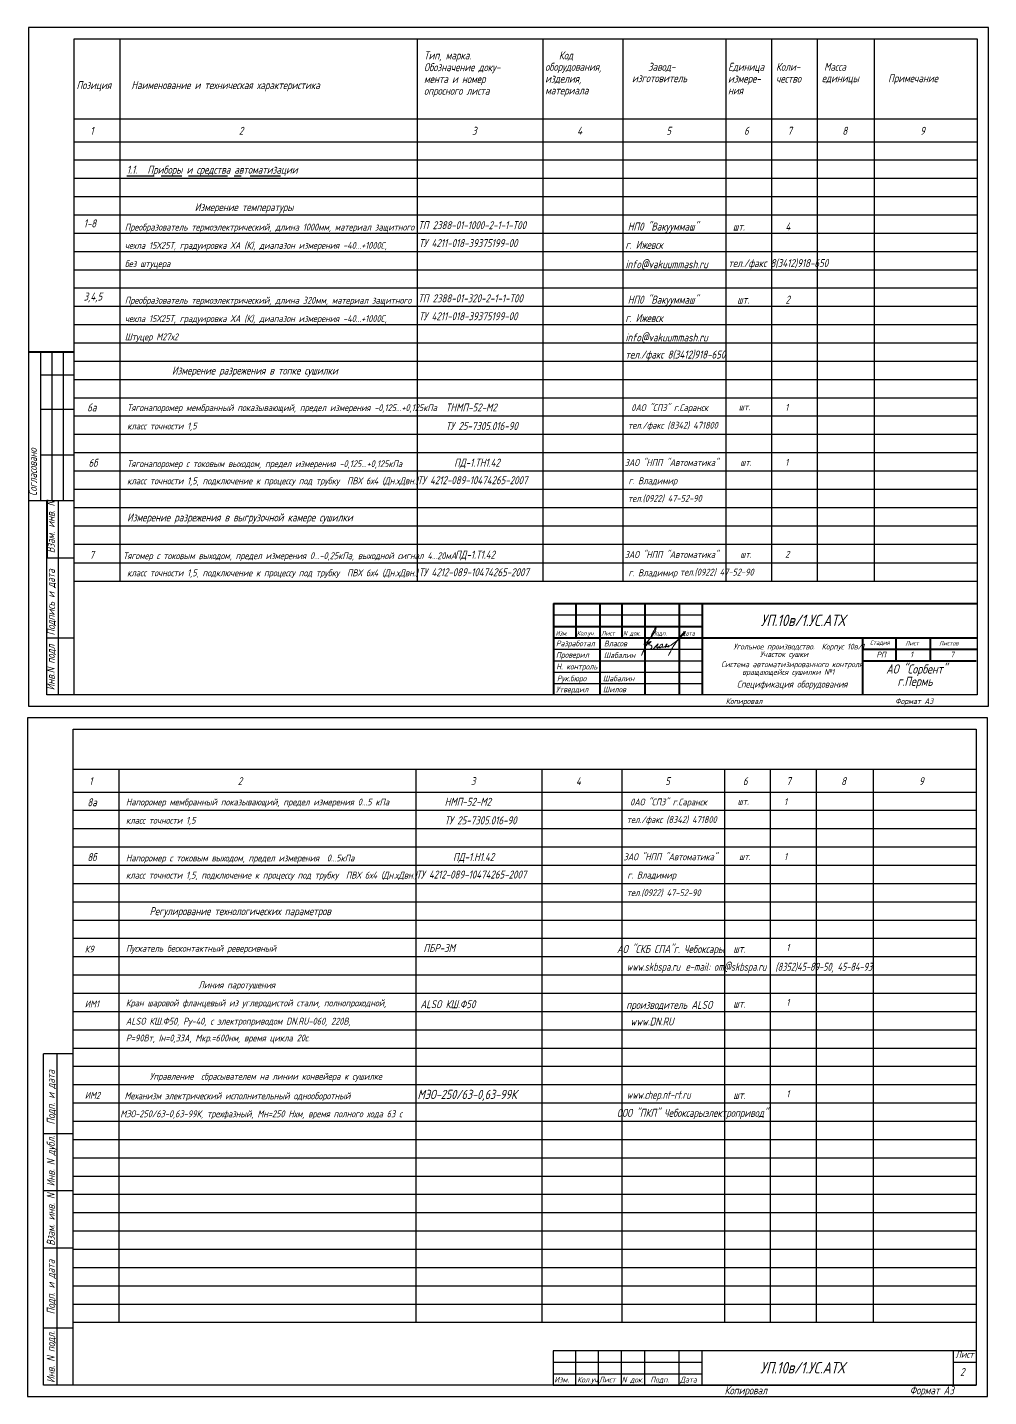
# Model space of a CAD drawing. Header units: millimetres. Extents: x 2 to 1308, y -4 to 926.
# Drawn here: x 2 to 422, y 324 to 924 of the extents above; entities that cross this region are included whole.
import ezdxf

# ---------------------------------------------------------------- set-up
doc = ezdxf.new("R2010")
doc.units = ezdxf.units.MM
doc.layers.add('MAIN', color=7, linetype='Continuous', lineweight=50)
doc.layers.add('Текст', color=7, linetype='Continuous', lineweight=50)
doc.layers.add('TEXT', color=250, linetype='Continuous')
doc.layers.add('проводка', color=184, linetype='Continuous')
doc.styles.add('GOST тип А', font='GOST_A.TTF', dxfattribs={"oblique": 15})
doc.styles.get("Standard").update_dxf_attribs({"font": 'GOST_A.TTF', "width": 0.8, "oblique": 15, "height": 3})
doc.styles.add('АСУТП', font='GOST_A.TTF', dxfattribs={"oblique": 15})
doc.styles.add('СТАНДАРТ', font='GOST_A.TTF', dxfattribs={"oblique": 15, "height": 3.5})

# ---------------------------------------------------------------- blocks, each defined once
blk = doc.blocks.new('Власов')
at = {"layer": 'проводка', "lineweight": 18}
for points in [[(-0.58, 2.47), (1.27, 4.07), (2.73, 5.82), (3.82, 7.33), (4.64, 9.02), (4.84, 10.28), (4.04, 8.93), (3.16, 7.2), (1.39, 3.86), (0.52, 2.26), (-1.55, -2.37), (-0.72, -0.35), (0.34, 1.8), (1.73, 3.31), (2.62, 3.78), (2.31, 3.3), (1.91, 2.96), (1.61, 2.44), (2.21, 2.21), (2.85, 1.83), (2.99, 1.4), (2.77, 0.75), (2.36, 0.49), (2.18, 0.43), (2.07, 0.4), (1.98, 0.4)], [(3.73, 0.66), (4.37, 1.39), (4.91, 2.01), (5.22, 2.29), (5.78, 2.66), (5.59, 2.28), (5.16, 1.05), (5.19, 0.9), (5.7, 1.1), (6.25, 1.38), (6.27, 1.2), (6.3, 1.02), (7.02, 1.21), (7.63, 2.13), (7.63, 2.52), (6.76, 2.22), (6.42, 1.7)]]:
    blk.add_spline(points, degree=3, dxfattribs=at)
for points, knots in [([(9.73, 1.6), (9.73, 1.6), (10.28, 1.61), (10.33, 1.73), (10.3, 1.95), (10.1, 1.88), (9.94, 1.44), (9.82, 1.2), (10.65, 1.75), (14.06, 4.01), (14.83, 4.98), (18.2, 8.2), (16.58, 7.61), (15.42, 5.89), (12.84, 2.54), (12.14, 1.35), (11.17, -0.37), (10.2, -2.51), (10.72, -1.41), (10.96, -1), (11.17, -0.6), (11.31, -0.38), (11.4, -0.29)], [5.202172, 5.202172, 5.202172, 5.202172, 5.207482, 5.981017, 6.074049, 6.477149, 7.534813, 8.416864, 10.873297, 16.080912, 19.105162, 21.731982, 23.469351, 25.755203, 29.311429, 34.513333, 38.416271, 38.862024, 39.053994, 43.961574, 49.897464, 51.239132, 51.239132, 51.239132, 51.239132]), ([(7.53, 1.66), (7.5, 1.54), (7.54, 1.28), (8.01, 1.24), (8.83, 1.57), (9.1, 2.08), (9.9, 2.69), (9.43, 2.64), (9.3, 2.52), (9.14, 2.21), (9.04, 1.25), (8.71, 1.13), (8.92, 1.39), (9.3, 1.54), (9.6, 1.6)], [0, 0, 0, 0, 0.614094, 1.118723, 1.807789, 3.045572, 4.744461, 5.191863, 5.576495, 6.389957, 8.441618, 9.345517, 10.182193, 10.758393, 10.758393, 10.758393, 10.758393])]:
    blk.add_open_spline(points, degree=3, knots=knots, dxfattribs=at)

msp = doc.modelspace()

# ---------------------------------------------------------------- linework, layer by layer
at = {"color": 7}
for p, q in [((422, 923.5), (2, 923.5)), ((2, 923.5), (2, 626.5)), ((422, 626.5), (422, 923.5)), ((22, 631.5), (22, 918.5)), ((22, 918.5), (417, 918.5)), ((22, 918.5), (42, 918.5)), ((42, 918.5), (42, 681.25)), ((172, 918.5), (172, 681.25)), ((227, 918.5), (227, 865.5)), ((262, 918.5), (262, 865.5)), ((307, 918.5), (307, 681.25)), ((327, 918.5), (327, 681.25)), ((347, 918.5), (347, 681.25)), ((372, 918.5), (372, 681.25)), ((417, 918.5), (417, 631.5)), ((47, 896.5), (47, 896.5)), ((22, 883.5), (417, 883.5)), ((22, 873.5), (417, 873.5)), ((22, 865.5), (417, 865.5)), ((227, 865.5), (227, 681.25)), ((262, 865.5), (262, 681.25)), ((22, 857.5), (417, 857.5)), ((45, 858.5), (57, 858.5)), ((60, 858.5), (69, 858.5)), ((72, 858.5), (89, 858.5)), ((92, 858.5), (95, 858.5)), ((99, 858.5), (112.27, 858.5)), ((22, 849.5), (417, 849.5)), ((22, 841.5), (417, 841.5)), ((22, 833.5), (417, 833.5)), ((22, 825.5), (417, 825.5)), ((22, 817.5), (417, 817.5)), ((22, 809.5), (417, 809.5)), ((22, 801.5), (417, 801.5)), ((22, 793.5), (417, 793.5)), ((22, 785.5), (417, 785.5)), ((22, 777.5), (417, 777.5)), ((22, 769.5), (417, 769.5)), ((22, 761.5), (417, 761.5)), ((22, 753.5), (417, 753.5)), ((22, 745.5), (417, 745.5)), ((22, 737.5), (417, 737.5)), ((22, 729.5), (417, 729.5)), ((22, 721.5), (417, 721.5)), ((22, 713.5), (417, 713.5)), ((22, 705.38), (417, 705.38)), ((22, 697.38), (417, 697.38)), ((22, 689.25), (417, 689.25)), ((22, 681.25), (417, 681.25)), ((417, 631.5), (22, 631.5)), ((2, 626.5), (422, 626.5)), ((421.5, 621.5), (1.5, 621.5)), ((1.5, 621.5), (1.5, 324.5)), ((421.5, 324.5), (421.5, 621.5)), ((21.5, 599), (416.5, 599)), ((41.5, 599), (41.5, 357)), ((171.5, 599), (171.5, 357)), ((226.5, 599), (226.5, 357)), ((261.5, 599), (261.5, 357)), ((306.5, 599), (306.5, 357)), ((326.5, 599), (326.5, 357)), ((346.5, 599), (346.5, 357)), ((371.5, 599), (371.5, 357)), ((21.5, 589), (416.5, 589)), ((21.5, 581), (416.5, 581)), ((21.5, 573), (416.5, 573)), ((21.5, 565), (416.5, 565)), ((21.5, 557), (416.5, 557)), ((21.5, 549), (416.5, 549)), ((21.5, 541), (416.5, 541)), ((21.5, 533), (416.5, 533)), ((21.5, 525), (416.5, 525)), ((21.5, 517), (416.5, 517)), ((21.5, 509), (416.5, 509)), ((21.5, 501), (416.5, 501)), ((21.5, 493), (416.5, 493)), ((21.5, 485), (416.5, 485)), ((21.5, 477), (416.5, 477)), ((21.5, 469), (416.5, 469)), ((21.5, 461), (416.5, 461)), ((21.5, 453), (416.5, 453)), ((21.5, 445), (416.5, 445)), ((21.5, 437), (416.5, 437)), ((21.5, 429), (416.5, 429)), ((21.5, 421), (416.5, 421)), ((21.5, 413), (416.5, 413)), ((21.5, 405), (416.5, 405)), ((21.5, 397), (416.5, 397)), ((21.5, 389), (416.5, 389)), ((21.5, 381), (416.5, 381)), ((21.5, 373), (416.5, 373)), ((21.5, 365), (416.5, 365)), ((21.5, 357), (416.5, 357)), ((231.5, 339.5), (296.5, 339.5)), ((231.5, 329.5), (416.5, 329.5)), ((1.5, 324.5), (421.5, 324.5))]:
    msp.add_line(p, q, dxfattribs=at)
at = {"lineweight": -3}
msp.add_line((2, 923.5), (2, 626.5), dxfattribs=at)
for p, q in [((422, 923.5), (2, 923.5)), ((422, 626.5), (422, 923.5)), ((2, 626.5), (422, 626.5))]:
    msp.add_line(p, q)
at = {"lineweight": 30}
for p, q in [((22, 631.5), (22, 918.5)), ((22, 918.5), (417, 918.5)), ((417, 918.5), (417, 631.5)), ((417, 631.5), (9.99, 631.5))]:
    msp.add_line(p, q, dxfattribs=at)
at = {"color": 0, "linetype": 'Continuous', "lineweight": 40}
for p, q in [((231.62, 671.45), (417, 671.45)), ((241.37, 671.45), (241.37, 656.45)), ((251.87, 671.45), (251.87, 631.45)), ((261.62, 671.45), (261.62, 656.45)), ((271.62, 671.45), (271.62, 631.45)), ((286.62, 671.45), (286.62, 631.45)), ((296.68, 671.45), (296.68, 631.35)), ((231.62, 661.45), (296.62, 661.45)), ((231.62, 656.45), (417, 656.45)), ((367, 646.45), (416.62, 646.45))]:
    msp.add_line(p, q, dxfattribs=at)
at = {"color": 0, "linetype": 'ByBlock', "lineweight": 40}
for p, q in [((231.62, 671.45), (231.62, 631.5)), ((367, 631.5), (367, 656.45)), ((381.62, 646.45), (381.62, 656.45)), ((396.62, 646.45), (396.62, 656.45)), ((367, 651.45), (417, 651.45))]:
    msp.add_line(p, q, dxfattribs=at)
at = {"color": 0, "linetype": 'Continuous'}
for p, q in [((231.62, 666.45), (296.62, 666.45)), ((231.62, 651.45), (296.62, 651.45)), ((231.62, 646.45), (296.62, 646.45)), ((231.62, 641.45), (296.62, 641.45)), ((231.62, 636.45), (296.62, 636.45))]:
    msp.add_line(p, q, dxfattribs=at)
at = {"color": 7, "lineweight": 30}
for p, q in [((21.5, 329.5), (21.5, 616.5)), ((21.5, 616.5), (416.5, 616.5)), ((416.5, 616.5), (416.5, 329.5)), ((21.5, 474.5), (8.5, 474.5)), ((8.5, 329.5), (8.5, 474.5)), ((14.5, 329.5), (14.5, 474.5)), ((21.5, 439.5), (8.5, 439.5)), ((21.5, 414.5), (8.5, 414.5)), ((21.5, 389.5), (8.5, 389.5)), ((21.5, 354.5), (8.5, 354.5)), ((231.5, 344.5), (231.5, 329.5)), ((416.5, 344.5), (231.5, 344.5)), ((241.25, 344.5), (241.25, 329.5)), ((251.25, 344.5), (251.25, 329.5)), ((261.25, 344.5), (261.25, 329.5)), ((271.5, 344.5), (271.5, 329.5)), ((286.5, 344.5), (286.5, 329.5)), ((296.5, 344.5), (296.5, 329.5)), ((406.5, 344.5), (406.5, 329.5)), ((406.5, 339.5), (416.5, 339.5)), ((21.5, 329.5), (8.5, 329.5)), ((416.5, 329.5), (21.5, 329.5)), ((231.5, 334.5), (296.5, 334.5))]:
    msp.add_line(p, q, dxfattribs=at)
at = {"layer": 'MAIN', "color": 7, "linetype": 'Continuous', "lineweight": 40}
for p, q in [((1.99, 781.5), (21.99, 781.5)), ((9.99, 716.48), (9.99, 691.48))]:
    msp.add_line(p, q, dxfattribs=at)
at = {"layer": 'MAIN', "color": 7, "linetype": 'Continuous', "lineweight": 30}
for p, q in [((7.18, 781.5), (7.18, 716.5)), ((12.18, 781.5), (12.18, 716.5)), ((17.18, 781.5), (17.18, 716.5)), ((7.18, 771.5), (21.99, 771.5)), ((7.18, 756.5), (21.99, 756.5)), ((7.18, 736.5), (21.99, 736.5)), ((1.99, 716.5), (21.99, 716.5)), ((14.99, 716.48), (14.99, 631.48)), ((9.99, 691.48), (21.99, 691.48)), ((9.99, 631.48), (9.99, 691.48)), ((9.99, 656.48), (21.99, 656.48))]:
    msp.add_line(p, q, dxfattribs=at)

# ---------------------------------------------------------------- block references
at = {"color": 0, "lineweight": 15}
msp.add_blockref('Власов', (271.73, 651.1, -10), dxfattribs=at)

# ---------------------------------------------------------------- texts
at = {"color": 7, "oblique": 15}
for s, height, style, p in [('Тип, марка.', 3.5, 'СТАНДАРТ', (175, 909.5)), ('Код', 3.5, 'СТАНДАРТ', (234, 909.5)), ('Обозначение доку-', 3.5, 'СТАНДАРТ', (175, 904.33)), ('оборудования,', 3.5, 'СТАНДАРТ', (228, 904.5)), ('Завод-', 3.5, 'СТАНДАРТ', (273, 904.5)), ('Единица', 3.5, 'СТАНДАРТ', (308, 904.5)), ('Коли-', 3.5, 'СТАНДАРТ', (329, 904.5)), ('Масса', 3.5, 'СТАНДАРТ', (350, 904.5)), ('Позиция', 3.5, 'СТАНДАРТ', (23, 896.5)), ('Наименование и техническая характеристика', 3.5, 'СТАНДАРТ', (47, 896.5)), ('мента и номер', 3.5, 'СТАНДАРТ', (175, 899.17)), ('изделия,', 3.5, 'СТАНДАРТ', (228, 899.33)), ('изготовитель', 3.5, 'СТАНДАРТ', (266, 899.5)), ('измере-', 3.5, 'СТАНДАРТ', (308, 899.33)), ('чество', 3.5, 'СТАНДАРТ', (329, 899.33)), ('единицы', 3.5, 'СТАНДАРТ', (349, 899.5)), ('Примечание', 3.5, 'СТАНДАРТ', (378, 899.5)), ('опросного листа', 3.5, 'СТАНДАРТ', (175, 894)), ('материала', 3.5, 'СТАНДАРТ', (228, 894.17)), ('ния', 3.5, 'СТАНДАРТ', (308, 894.17)), ('1', 3.5, 'СТАНДАРТ', (29, 876.5)), ('2', 3.5, 'СТАНДАРТ', (94, 876.5)), ('3', 3.5, 'СТАНДАРТ', (196, 876.5)), ('4', 3.5, 'СТАНДАРТ', (242, 876.5)), ('5', 3.5, 'СТАНДАРТ', (281, 876.5)), ('6', 3.5, 'СТАНДАРТ', (315, 876.5)), ('7', 3.5, 'СТАНДАРТ', (334, 876.5)), ('8', 3.5, 'СТАНДАРТ', (358, 876.5)), ('9', 3.5, 'СТАНДАРТ', (392, 876.5)), ('1.1.', 3.5, 'СТАНДАРТ', (45, 859.5)), ('Приборы и средства автоматизации', 3.5, 'СТАНДАРТ', (54, 859.5)), ('Измерение температуры ', 3.5, 'СТАНДАРТ', (74.71, 843.12)), ('1-8', 3.5, 'СТАНДАРТ', (26.12, 836)), ('ТП 2388-01-1000-2-1-1-Т00', 3.5, 'СТАНДАРТ', (172.47, 835.22)), ('НП0 "Вакууммаш"', 3.5, 'СТАНДАРТ', (264.12, 834.62)), ('Преобразователь термоэлектрический, длина 1000мм, материал защитного', 3, 'СТАНДАРТ', (44.12, 834.62)), ('шт.', 3.5, 'СТАНДАРТ', (310.12, 834.62)), ('4', 3.5, 'СТАНДАРТ', (333.12, 834.62)), ('чехла 15Х25Т, градуировка ХА (К), диапазон измерения -40...+1000С,', 3, 'СТАНДАРТ', (44.12, 826.62)), ('ТУ 4211-018-39375199-00', 3.5, 'СТАНДАРТ', (172.77, 827.38)), ('г. Ижевск', 3.5, 'СТАНДАРТ', (263.12, 826.62)), ('без штуцера', 3, 'СТАНДАРТ', (44.12, 818.62)), ('info@vakuummash.ru', 3.5, 'СТАНДАРТ', (263.12, 818.12)), ('тел./факс 8(3412)918-650', 3.5, 'СТАНДАРТ', (308.12, 818.62)), ('3,4,5', 3.5, 'СТАНДАРТ', (26.12, 804)), ('Преобразователь термоэлектрический, длина 320мм, материал защитного', 3, 'СТАНДАРТ', (44.12, 802.62)), ('ТП 2388-01-320-2-1-1-Т00', 3.5, 'СТАНДАРТ', (172.47, 803.22)), ('НП0 "Вакууммаш"', 3.5, 'СТАНДАРТ', (264.12, 802.62)), ('шт.', 3.5, 'СТАНДАРТ', (312, 802.62)), ('2', 3.5, 'СТАНДАРТ', (333.12, 802.62)), ('чехла 15Х25Т, градуировка ХА (К), диапазон измерения -40...+1000С,', 3, 'СТАНДАРТ', (44.12, 794.62)), ('ТУ 4211-018-39375199-00', 3.5, 'СТАНДАРТ', (172.77, 795.38)), ('г. Ижевск', 3.5, 'СТАНДАРТ', (263.12, 794.62)), ('Штуцер М27х2', 3, 'СТАНДАРТ', (44.12, 786.62)), ('info@vakuummash.ru', 3.5, 'СТАНДАРТ', (263.12, 786.12)), ('тел./факс 8(3412)918-650', 3.5, 'СТАНДАРТ', (263.12, 778.62)), ('Измерение разрежения в топке сушилки', 3.5, 'СТАНДАРТ', (64.74, 771.62)), ('6а', 3.5, 'СТАНДАРТ', (27.68, 755.5)), ('Тягонапоромер мембранный показывающий, предел измерения -0,125...+0,125кПа ', 3, 'СТАНДАРТ', (45.12, 755.62)), ('класс точности 1,5', 3, 'СТАНДАРТ', (45.12, 747.62)), ('Тягонапоромер с токовым выходом, предел измерения -0,125...+0,125кПа ', 3, 'СТАНДАРТ', (45.12, 731.11)), ('класс точности 1,5, подключение к процессу под трубку  ПВХ 6х4 (Дн.хДвн.)', 3, 'СТАНДАРТ', (45.12, 723.62)), ('Измерение разрежения в выгрузочной камере сушилки', 3.5, 'СТАНДАРТ', (45.12, 707.38)), ('Тягомер с токовым выходом, предел измерения 0...-0,25кПа, выходной сигнал 4...20мА', 3, 'СТАНДАРТ', (43.38, 690.86)), ('класс точности 1,5, подключение к процессу под трубку  ПВХ 6х4 (Дн.хДвн.)', 3, 'СТАНДАРТ', (45.12, 683.38)), ('АО "Сорбент"', 4, 'GOST тип А', (377.19, 640.82)), ('г.Пермь', 4, 'GOST тип А', (382.11, 635.43)), ('1', 3.5, 'СТАНДАРТ', (28.5, 592)), ('2', 3.5, 'СТАНДАРТ', (93.5, 592)), ('3', 3.5, 'СТАНДАРТ', (195.5, 592)), ('4', 3.5, 'СТАНДАРТ', (241.5, 592)), ('5', 3.5, 'СТАНДАРТ', (280.5, 592)), ('6', 3.5, 'СТАНДАРТ', (314.5, 592)), ('7', 3.5, 'СТАНДАРТ', (333.5, 592)), ('8', 3.5, 'СТАНДАРТ', (357.5, 592)), ('9', 3.5, 'СТАНДАРТ', (391.5, 592)), ('Напоромер мембранный показывающий, предел измерения 0...5 кПа ', 3, 'СТАНДАРТ', (44.62, 583.12)), ('класс точности 1,5', 3, 'СТАНДАРТ', (44.62, 575.12)), ('Напоромер с токовым выходом, предел измерения  0...5кПа', 3, 'СТАНДАРТ', (44.62, 558.61)), ('класс точности 1,5, подключение к процессу под трубку  ПВХ 6х4 (Дн.хДвн.)', 3, 'СТАНДАРТ', (44.62, 551.12)), ('Регулирование технологических параметров', 3.5, 'СТАНДАРТ', (54.96, 535.12)), ('Пускатель бесконтактный реверсивный', 3, 'СТАНДАРТ', (44.62, 519.12)), ('ПБР-3М', 3.5, 'СТАНДАРТ', (174.75, 519)), ('АО "СКБ СПА"г. Чебоксары', 3.5, 'СТАНДАРТ', (259.4, 518.57)), ('шт.', 3.5, 'СТАНДАРТ', (310.3, 518.68)), ('1', 3, 'СТАНДАРТ', (333.5, 519.47)), ('Линия паротушения', 3, 'СТАНДАРТ', (76.31, 503.12)), ('производитель ALSO', 3.5, 'СТАНДАРТ', (263.48, 494.12)), ('1', 3, 'СТАНДАРТ', (333.5, 495.47)), ('шт.', 3.5, 'СТАНДАРТ', (310.3, 494.68)), ('www.DN.RU', 3.5, 'СТАНДАРТ', (265.32, 486.85)), ('Управление  сбрасывателем на линии конвейера к сушилке', 3, 'СТАНДАРТ', (55.03, 463.12)), ('шт.', 3.5, 'СТАНДАРТ', (310.3, 454.68)), ('1', 3, 'СТАНДАРТ', (333.5, 455.47)), ('ООО "ПКП" Чебоксарыэлектропривод"', 3.5, 'СТАНДАРТ', (259.4, 446.88)), ('Лист', 3, 'СТАНДАРТ', (407.5, 341.5)), ('2', 3.5, 'СТАНДАРТ', (409.5, 333.5)), ('Копировал', 3.5, 'СТАНДАРТ', (306.5, 325.5)), ('Копировал', 3.5, 'СТАНДАРТ', (306.5, 325.5)), ('Формат A3', 3.5, 'СТАНДАРТ', (387.5, 325.5)), ('Формат A3', 3.5, 'СТАНДАРТ', (387.5, 325.5))]:
    msp.add_text(s, height=height, dxfattribs=dict(at, style=style)).set_placement(p)
at = {"oblique": 15}
for s, height, p in [('ТНМП-52-М2', 3.5, (184.52, 755.47)), ('0АО "СПЗ" г.Саранск ', 3, (265.68, 755.64)), ('шт.', 3, (312.69, 755.96)), ('ТУ 25-7305.016-90', 3.5, (184.52, 747.35)), ('тел./факс (8342) 471800', 3, (264.22, 747.94)), ('ПД-1.ТН1.42', 3.5, (188.18, 731.33)), ('ЗАО "НПП "Автоматика" ', 3, (262.78, 731.64)), ('ТУ 4212-089-10474265-2007', 3.5, (172.11, 723.64)), (' г. Владимир', 3, (262.78, 723.64)), ('тел.(0922) 47-52-90', 3, (264.22, 715.94)), ('ЗАО "НПП "Автоматика" ', 3, (262.78, 691.39)), ('ПД-1.Т1.42', 3.5, (188.53, 691.08)), ('ТУ 4212-089-10474265-2007', 3.5, (172.74, 683.39)), (' г. Владимир', 3, (262.78, 683.39)), ('тел.(0922) 47-52-90', 3, (286.95, 683.69)), ('НМП-52-М2', 3.5, (184.02, 582.97)), ('0АО "СПЗ" г.Саранск ', 3, (265.18, 583.14)), ('шт.', 3, (312.19, 583.46)), ('ТУ 25-7305.016-90', 3.5, (184.02, 574.85)), ('тел./факс (8342) 471800', 3, (263.72, 575.44)), ('ПД-1.Н1.42', 3.5, (187.68, 558.83)), ('ЗАО "НПП "Автоматика" ', 3, (262.28, 559.14)), ('ТУ 4212-089-10474265-2007', 3.5, (171.61, 551.14)), (' г. Владимир', 3, (262.28, 551.14)), ('тел.(0922) 47-52-90', 3, (263.72, 543.44))]:
    msp.add_text(s, height=height, dxfattribs=at).set_placement(p)
at = {"color": 7, "oblique": 15}
for s, height, p in [('1', 3, (333, 755.75)), ('6б', 3.5, (28.23, 731.25)), ('шт.', 3, (313.34, 731.75)), ('1', 3, (333, 731.75)), ('7', 3.5, (28.68, 691)), ('шт.', 3, (313.34, 691.5)), ('2', 3, (333, 691.5)), ('Рук.бюро', 2.5, (233.15, 637.45)), ('Шабалин', 2.5, (253.26, 637.45)), ('Шилов', 2.5, (253.26, 632.63)), ('8а', 3.5, (27.73, 582.75)), ('1', 3, (332.5, 583.25)), ('8б', 3.5, (27.73, 558.75)), ('шт.', 3, (312.84, 559.25)), ('1', 3, (332.5, 559.25)), ('Кран шаровой фланцевый из углеродистой стали, полнопроходной, ', 3, (44.58, 495.24)), ('ALSO КШ.Ф50', 3.5, (173.43, 494.43)), ('ALSO КШ.Ф50, Pу-40, с электроприводом DN.RU-060, 220В,', 3, (44.58, 487.24)), ('Р=90Вт, Iн=0,33А, Мкр.=600нм, время цикла 20с.', 3, (44.58, 479.88))]:
    msp.add_text(s, height=height, dxfattribs=at).set_placement(p)
at = {"linetype": 'Continuous', "oblique": 15}
for s, height, p in [('УП.10в/1.УС.АТХ', 5, (322.3, 661.6)), ('Система автоматизированного контроля', 2.5, (304.98, 643.61)), ('вращающейся сушилки №1', 2.5, (314.21, 640.24)), ('УП.10в/1.УС.АТХ', 5, (322.12, 334.65))]:
    msp.add_text(s, height=height, dxfattribs=at).set_placement(p)
at = {"color": 0, "linetype": 'Continuous', "oblique": 15}
for s, p in [('Изм.', (232.62, 657.45)), ('Кол.уч.', (241.87, 657.45)), ('Лист', (252.62, 657.45)), ('N док.', (262.12, 657.45)), ('Подп.', (274.62, 657.45)), ('Дата', (287.62, 657.45)), ('Стадия', (370.12, 653.36)), ('Лист', (385.56, 653.1)), ('Листов ', (400.32, 653.1))]:
    msp.add_text(s, height=2, dxfattribs=at).set_placement(p)
at = {"linetype": 'Continuous', "lineweight": -3, "oblique": 15}
for s, p in [('Угольное производство.  Корпус 10в/1', (310.3, 651.36)), ('Участок сушки', (321.95, 648.05))]:
    msp.add_text(s, height=2.5, dxfattribs=at).set_placement(p)
at = {"style": 'СТАНДАРТ', "oblique": 15}
for s, p in [('Копировал', (307, 627.5)), ('Формат A3', (381.12, 627.5))]:
    msp.add_text(s, height=2.5, dxfattribs=at).set_placement(p)
at = {"color": 7, "style": 'СТАНДАРТ', "oblique": 15, "width": 0.9}
for s, p in [('www.skbspa.ru', (263.71, 510.79)), ('e-mail: om@skbspa.ru', (289.38, 510.79)), ('(8352)45-89-50, 45-84-93', (328.71, 510.79)), ('www.сhep.nt-rt.ru', (263.71, 454.79))]:
    msp.add_text(s, height=3.5, dxfattribs=at).set_placement(p)
at = {"color": 7, "style": 'СТАНДАРТ', "oblique": 15}
msp.add_text('Подп. и дата', height=3.5, rotation=90, dxfattribs=at).set_placement((13.5, 443.5))
at = {"linetype": 'Continuous', "style": 'GOST тип А', "oblique": 15}
for s, height, p in [('Механизм электрический исполнительный однооборотный ', 3, (44, 454.58)), ('МЭО-250/63-0,63-99К ', 4, (172.16, 454.71))]:
    msp.add_text(s, height=height, dxfattribs=at).set_placement(p)
at = {"linetype": 'Continuous', "style": 'GOST тип А', "oblique": 15, "width": 0.9}
msp.add_text('МЭО-250/63-0,63-99К, трехфазный, Мн=250 Нхм, время полного хода 63 с ', height=3, dxfattribs=at).set_placement((42.16, 446.71))
at = {"color": 7, "lineweight": 30, "style": 'СТАНДАРТ', "oblique": 15}
for s, p in [('Инв. N дубл.', (13.5, 416.5)), ('Взам. инв. N', (13.5, 390.5)), ('Подп. и дата', (13.5, 360.5)), ('Инв. N подл.', (13.5, 330.5))]:
    msp.add_text(s, height=3.5, rotation=90, dxfattribs=at).set_placement(p)
at = {"color": 0, "linetype": 'Continuous', "style": 'СТАНДАРТ', "oblique": 15}
for s, p in [('Изм.', (232, 330.67)), ('Кол.уч.', (242, 330.67)), ('Лист', (251.5, 330.67)), ('N док.', (261.5, 330.67)), ('Подп.', (274, 330.67)), ('Дата', (287, 330.67))]:
    msp.add_text(s, height=2.5, dxfattribs=at).set_placement(p)
at = {"layer": 'MAIN', "color": 7, "linetype": 'Continuous', "lineweight": -3, "style": 'СТАНДАРТ', "oblique": 15}
for s, p in [('Согласовано', (5.66, 718.5)), ('Взам. инв. N', (13.46, 693.48)), ('Подпись и дата', (13.51, 657.48)), ('Инв.N подл', (13.46, 633.48))]:
    msp.add_text(s, height=3.5, rotation=90, dxfattribs=at).set_placement(p)
at = {"layer": 'MAIN', "color": 7, "linetype": 'Continuous', "lineweight": -3, "oblique": 15}
for s, style, p in [('Спецификация оборудования', 'СТАНДАРТ', (311.89, 634.68)), ('К9', 'АСУТП', (26.59, 518.77)), ('ИМ1', 'АСУТП', (26.59, 494.77)), ('ИМ2', 'АСУТП', (26.59, 454.77))]:
    msp.add_text(s, height=3, dxfattribs=dict(at, style=style)).set_placement(p)
at = {"layer": 'TEXT', "color": 7, "linetype": 'Continuous', "lineweight": -3, "oblique": 15}
for s, p in [('Разработал', (232.72, 652.75)), ('Власов', (253.74, 652.71)), ('Проверил', (232.72, 647.75)), ('Шабалин', (253.67, 647.59)), ('Н. контроль', (232.82, 642.62)), ('Утвердил', (232.72, 632.63))]:
    msp.add_text(s, height=2.5, dxfattribs=at).set_placement(p)
at = {"layer": 'Текст', "lineweight": -3, "oblique": 15}
for s, p in [('РП', (372.92, 647.88, 10)), ('1', (387.67, 647.88, 10)), ('7', (405.2, 647.88, 10))]:
    msp.add_text(s, height=2.5, dxfattribs=at).set_placement(p)

doc.saveas('drawing.dxf')
